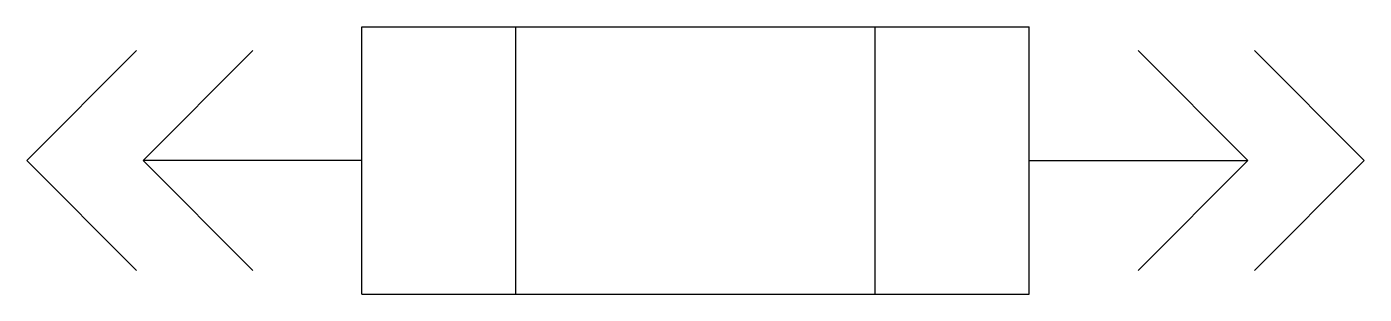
# Model space of a CAD drawing. Header units: millimetres. Extents: x -2933.029 to -2932.194, y 3740.181 to 3740.348.
import ezdxf

# ---------------------------------------------------------------- set-up
doc = ezdxf.new("R2010")
doc.units = ezdxf.units.MM
doc.header["$LTSCALE"] = 10
doc.layers.add('Ele_diagramas', color=2, linetype='Continuous')

msp = doc.modelspace()

# ---------------------------------------------------------------- linework, layer by layer
at = {"layer": 'Ele_diagramas', "color": 4}
for p, q in [((-2932.81975, 3740.18118), (-2932.81975, 3740.34785)), ((-2932.81975, 3740.34785), (-2932.40308, 3740.34785)), ((-2932.40308, 3740.18118), (-2932.40308, 3740.34785)), ((-2932.81975, 3740.18118), (-2932.40308, 3740.18118))]:
    msp.add_line(p, q, dxfattribs=at)
at = {"layer": 'Ele_diagramas', "color": 3}
for p, q in [((-2932.72356, 3740.18118), (-2932.72356, 3740.34785)), ((-2932.49927, 3740.18118), (-2932.49927, 3740.34785))]:
    msp.add_line(p, q, dxfattribs=at)
at = {"layer": 'Ele_diagramas', "color": 2}
for p, q in [((-2932.96035, 3740.33305), (-2933.02888, 3740.26452)), ((-2932.88775, 3740.33305), (-2932.95628, 3740.26452)), ((-2932.33508, 3740.33305), (-2932.26655, 3740.26452)), ((-2932.26248, 3740.33305), (-2932.19395, 3740.26452)), ((-2932.96035, 3740.19598), (-2933.02888, 3740.26452)), ((-2932.81975, 3740.26452), (-2932.95628, 3740.26452)), ((-2932.88775, 3740.19598), (-2932.95628, 3740.26452)), ((-2932.40308, 3740.26452), (-2932.26655, 3740.26452)), ((-2932.33508, 3740.19598), (-2932.26655, 3740.26452)), ((-2932.26248, 3740.19598), (-2932.19395, 3740.26452))]:
    msp.add_line(p, q, dxfattribs=at)

doc.saveas('drawing.dxf')
